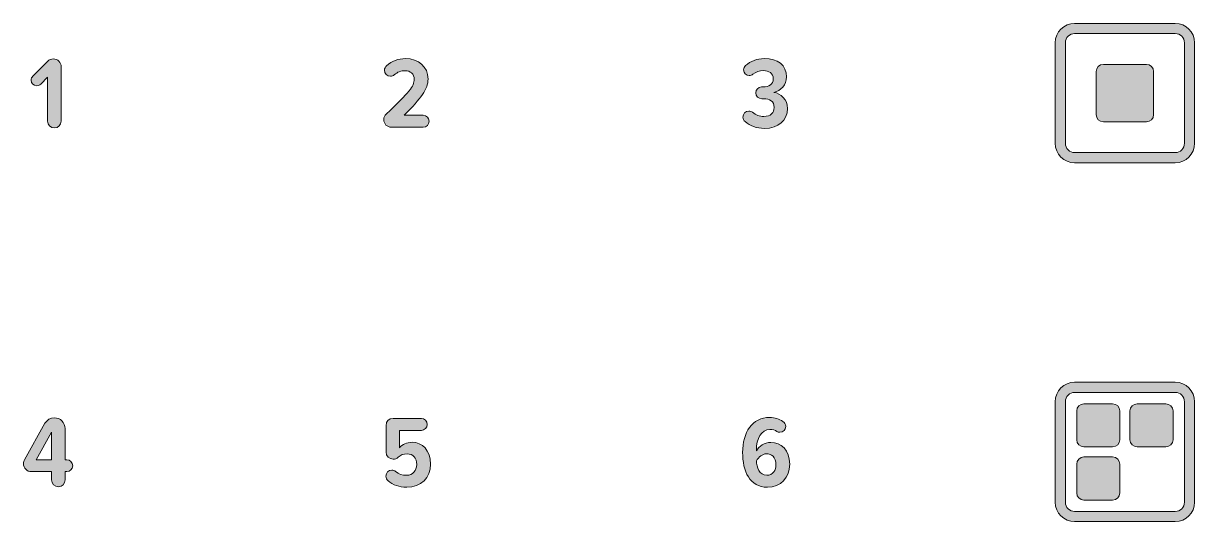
# Model space of a CAD drawing. Header units: millimetres. Extents: x -3.8 to 80, y -80 to 4.9.
# Drawn here: x -1.7 to 79.9, y -29.9 to 4.9 of the extents above; entities that cross this region are included whole.
import ezdxf

# ---------------------------------------------------------------- set-up
doc = ezdxf.new("R2010")
doc.units = ezdxf.units.MM
doc.header["$MEASUREMENT"] = 0
doc.layers.add('Layer 2', color=7, linetype='Continuous', lineweight=0)

# ---------------------------------------------------------------- blocks, each defined once
blk = doc.blocks.new('Block_0')
at = {"layer": 'Layer 2', "true_color": 0x231f20, "transparency": 33554687}
h = blk.add_hatch(color=250, dxfattribs=at)
h.dxf.hatch_style = 2
edge = h.paths.add_edge_path()
edge.add_spline(control_points=[(-0.039, -1.947), (-0.039, -1.947), (-0.039, 1.109), (-0.039, 1.109), (-0.039, 1.109), (-0.504, 0.629), (-0.504, 0.629), (-0.575, 0.551), (-0.667, 0.509), (-0.779, 0.509), (-0.998, 0.509), (-1.175, 0.685), (-1.175, 0.897), (-1.175, 1.01), (-1.125, 1.102), (-1.062, 1.172), (-1.062, 1.172), (-0.024, 2.217), (-0.024, 2.217), (0.074, 2.315), (0.215, 2.379), (0.364, 2.379), (0.667, 2.379), (0.914, 2.132), (0.914, 1.828), (0.914, 1.828), (0.914, -1.947), (0.914, -1.947), (0.914, -2.208), (0.702, -2.427), (0.441, -2.427), (0.173, -2.427), (-0.039, -2.208), (-0.039, -1.947)], knot_values=[0, 0, 0, 0, 1, 1, 1, 2, 2, 2, 3, 3, 3, 4, 4, 4, 5, 5, 5, 6, 6, 6, 7, 7, 7, 8, 8, 8, 9, 9, 9, 10, 10, 10, 11, 11, 11, 11], degree=3, periodic=0)
at = {"layer": 'Layer 2'}
blk.add_open_spline([(-0.039, -1.947), (-0.039, -1.947), (-0.039, 1.109), (-0.039, 1.109), (-0.039, 1.109), (-0.504, 0.629), (-0.504, 0.629), (-0.575, 0.551), (-0.667, 0.509), (-0.779, 0.509), (-0.998, 0.509), (-1.175, 0.685), (-1.175, 0.897), (-1.175, 1.01), (-1.125, 1.102), (-1.062, 1.172), (-1.062, 1.172), (-0.024, 2.217), (-0.024, 2.217), (0.074, 2.315), (0.215, 2.379), (0.364, 2.379), (0.667, 2.379), (0.914, 2.132), (0.914, 1.828), (0.914, 1.828), (0.914, -1.947), (0.914, -1.947), (0.914, -2.208), (0.702, -2.427), (0.441, -2.427), (0.173, -2.427), (-0.039, -2.208), (-0.039, -1.947)], degree=3, knots=[0, 0, 0, 0, 1, 1, 1, 2, 2, 2, 3, 3, 3, 4, 4, 4, 5, 5, 5, 6, 6, 6, 7, 7, 7, 8, 8, 8, 9, 9, 9, 10, 10, 10, 11, 11, 11, 11], dxfattribs=at)
blk = doc.blocks.new('Block_1')
at = {"layer": 'Layer 2', "true_color": 0x231f20, "transparency": 33554687}
h = blk.add_hatch(color=250, dxfattribs=at)
h.dxf.hatch_style = 2
edge = h.paths.add_edge_path()
edge.add_spline(control_points=[(23.381, -1.848), (23.381, -1.693), (23.451, -1.559), (23.557, -1.46), (25.173, 0.085), (25.505, 0.445), (25.505, 0.967), (25.505, 1.327), (25.23, 1.56), (24.877, 1.56), (24.581, 1.56), (24.334, 1.461), (24.108, 1.271), (24.037, 1.214), (23.945, 1.172), (23.847, 1.172), (23.621, 1.172), (23.43, 1.363), (23.43, 1.588), (23.43, 1.715), (23.494, 1.835), (23.578, 1.906), (23.945, 2.238), (24.39, 2.4), (24.898, 2.4), (25.802, 2.4), (26.465, 1.849), (26.465, 0.974), (26.465, 0.262), (25.992, -0.345), (24.806, -1.545), (24.806, -1.545), (26.126, -1.545), (26.126, -1.545), (26.352, -1.545), (26.542, -1.735), (26.542, -1.961), (26.542, -2.194), (26.352, -2.378), (26.126, -2.378), (26.126, -2.378), (23.91, -2.378), (23.91, -2.378), (23.621, -2.378), (23.381, -2.145), (23.381, -1.848)], knot_values=[0, 0, 0, 0, 1, 1, 1, 2, 2, 2, 3, 3, 3, 4, 4, 4, 5, 5, 5, 6, 6, 6, 7, 7, 7, 8, 8, 8, 9, 9, 9, 10, 10, 10, 11, 11, 11, 12, 12, 12, 13, 13, 13, 14, 14, 14, 15, 15, 15, 15], degree=3, periodic=0)
at = {"layer": 'Layer 2'}
blk.add_open_spline([(23.381, -1.848), (23.381, -1.693), (23.451, -1.559), (23.557, -1.46), (25.173, 0.085), (25.505, 0.445), (25.505, 0.967), (25.505, 1.327), (25.23, 1.56), (24.877, 1.56), (24.581, 1.56), (24.334, 1.461), (24.108, 1.271), (24.037, 1.214), (23.945, 1.172), (23.847, 1.172), (23.621, 1.172), (23.43, 1.363), (23.43, 1.588), (23.43, 1.715), (23.494, 1.835), (23.578, 1.906), (23.945, 2.238), (24.39, 2.4), (24.898, 2.4), (25.802, 2.4), (26.465, 1.849), (26.465, 0.974), (26.465, 0.262), (25.992, -0.345), (24.806, -1.545), (24.806, -1.545), (26.126, -1.545), (26.126, -1.545), (26.352, -1.545), (26.542, -1.735), (26.542, -1.961), (26.542, -2.194), (26.352, -2.378), (26.126, -2.378), (26.126, -2.378), (23.91, -2.378), (23.91, -2.378), (23.621, -2.378), (23.381, -2.145), (23.381, -1.848)], degree=3, knots=[0, 0, 0, 0, 1, 1, 1, 2, 2, 2, 3, 3, 3, 4, 4, 4, 5, 5, 5, 6, 6, 6, 7, 7, 7, 8, 8, 8, 9, 9, 9, 10, 10, 10, 11, 11, 11, 12, 12, 12, 13, 13, 13, 14, 14, 14, 15, 15, 15, 15], dxfattribs=at)
blk = doc.blocks.new('Block_2')
at = {"layer": 'Layer 2', "true_color": 0x231f20, "transparency": 33554687}
h = blk.add_hatch(color=250, dxfattribs=at)
h.dxf.hatch_style = 2
edge = h.paths.add_edge_path()
edge.add_spline(control_points=[(48.551, -1.99), (48.459, -1.912), (48.395, -1.799), (48.395, -1.672), (48.395, -1.439), (48.579, -1.249), (48.812, -1.249), (48.903, -1.249), (48.995, -1.284), (49.066, -1.34), (49.299, -1.531), (49.567, -1.63), (49.849, -1.63), (50.343, -1.63), (50.569, -1.368), (50.569, -1.001), (50.569, -0.564), (50.273, -0.395), (49.821, -0.395), (49.821, -0.395), (49.708, -0.395), (49.708, -0.395), (49.475, -0.395), (49.299, -0.211), (49.299, 0.015), (49.299, 0.233), (49.461, 0.424), (49.687, 0.424), (49.687, 0.424), (49.8, 0.424), (49.8, 0.424), (50.223, 0.424), (50.505, 0.615), (50.505, 0.982), (50.505, 1.377), (50.223, 1.567), (49.814, 1.567), (49.546, 1.567), (49.299, 1.476), (49.08, 1.306), (49.024, 1.257), (48.932, 1.221), (48.84, 1.221), (48.621, 1.221), (48.445, 1.398), (48.445, 1.617), (48.445, 1.737), (48.501, 1.842), (48.586, 1.913), (48.925, 2.224), (49.369, 2.4), (49.892, 2.4), (50.823, 2.4), (51.437, 1.955), (51.437, 1.123), (51.437, 0.586), (51.035, 0.149), (50.548, 0.05), (51.028, -0.02), (51.508, -0.444), (51.508, -1.079), (51.508, -1.898), (50.879, -2.462), (49.892, -2.462), (49.334, -2.462), (48.882, -2.272), (48.551, -1.99)], knot_values=[0, 0, 0, 0, 1, 1, 1, 2, 2, 2, 3, 3, 3, 4, 4, 4, 5, 5, 5, 6, 6, 6, 7, 7, 7, 8, 8, 8, 9, 9, 9, 10, 10, 10, 11, 11, 11, 12, 12, 12, 13, 13, 13, 14, 14, 14, 15, 15, 15, 16, 16, 16, 17, 17, 17, 18, 18, 18, 19, 19, 19, 20, 20, 20, 21, 21, 21, 22, 22, 22, 22], degree=3, periodic=0)
at = {"layer": 'Layer 2'}
blk.add_open_spline([(48.551, -1.99), (48.459, -1.912), (48.395, -1.799), (48.395, -1.672), (48.395, -1.439), (48.579, -1.249), (48.812, -1.249), (48.903, -1.249), (48.995, -1.284), (49.066, -1.34), (49.299, -1.531), (49.567, -1.63), (49.849, -1.63), (50.343, -1.63), (50.569, -1.368), (50.569, -1.001), (50.569, -0.564), (50.273, -0.395), (49.821, -0.395), (49.821, -0.395), (49.708, -0.395), (49.708, -0.395), (49.475, -0.395), (49.299, -0.211), (49.299, 0.015), (49.299, 0.233), (49.461, 0.424), (49.687, 0.424), (49.687, 0.424), (49.8, 0.424), (49.8, 0.424), (50.223, 0.424), (50.505, 0.615), (50.505, 0.982), (50.505, 1.377), (50.223, 1.567), (49.814, 1.567), (49.546, 1.567), (49.299, 1.476), (49.08, 1.306), (49.024, 1.257), (48.932, 1.221), (48.84, 1.221), (48.621, 1.221), (48.445, 1.398), (48.445, 1.617), (48.445, 1.737), (48.501, 1.842), (48.586, 1.913), (48.925, 2.224), (49.369, 2.4), (49.892, 2.4), (50.823, 2.4), (51.437, 1.955), (51.437, 1.123), (51.437, 0.586), (51.035, 0.149), (50.548, 0.05), (51.028, -0.02), (51.508, -0.444), (51.508, -1.079), (51.508, -1.898), (50.879, -2.462), (49.892, -2.462), (49.334, -2.462), (48.882, -2.272), (48.551, -1.99)], degree=3, knots=[0, 0, 0, 0, 1, 1, 1, 2, 2, 2, 3, 3, 3, 4, 4, 4, 5, 5, 5, 6, 6, 6, 7, 7, 7, 8, 8, 8, 9, 9, 9, 10, 10, 10, 11, 11, 11, 12, 12, 12, 13, 13, 13, 14, 14, 14, 15, 15, 15, 16, 16, 16, 17, 17, 17, 18, 18, 18, 19, 19, 19, 20, 20, 20, 21, 21, 21, 22, 22, 22, 22], dxfattribs=at)
blk = doc.blocks.new('Block_3')
at = {"layer": 'Layer 2', "true_color": 0x231f20, "transparency": 33554687}
h = blk.add_hatch(color=250, dxfattribs=at)
h.dxf.hatch_style = 2
edge = h.paths.add_edge_path()
edge.add_spline(control_points=[(0.247, -25.543), (0.247, -25.543), (0.247, -23.63), (0.247, -23.63), (0.247, -23.63), (-0.818, -25.543), (-0.818, -25.543), (-0.818, -25.543), (0.247, -25.543), (0.247, -25.543)], knot_values=[0, 0, 0, 0, 1, 1, 1, 2, 2, 2, 3, 3, 3, 3], degree=3, periodic=0)
edge = h.paths.add_edge_path()
edge.add_spline(control_points=[(1.722, -25.959), (1.722, -26.192), (1.524, -26.375), (1.299, -26.375), (1.299, -26.375), (1.193, -26.375), (1.193, -26.375), (1.193, -26.375), (1.193, -26.947), (1.193, -26.947), (1.193, -27.208), (0.981, -27.427), (0.72, -27.427), (0.459, -27.427), (0.247, -27.208), (0.247, -26.947), (0.247, -26.947), (0.247, -26.375), (0.247, -26.375), (0.247, -26.375), (-1.157, -26.375), (-1.157, -26.375), (-1.468, -26.375), (-1.715, -26.122), (-1.715, -25.811), (-1.715, -25.719), (-1.687, -25.62), (-1.644, -25.543), (-1.644, -25.543), (-0.212, -23.002), (-0.212, -23.002), (-0.085, -22.776), (0.162, -22.621), (0.438, -22.621), (0.854, -22.621), (1.193, -22.967), (1.193, -23.376), (1.193, -23.376), (1.193, -25.543), (1.193, -25.543), (1.193, -25.543), (1.299, -25.543), (1.299, -25.543), (1.524, -25.543), (1.722, -25.726), (1.722, -25.959)], knot_values=[0, 0, 0, 0, 1, 1, 1, 2, 2, 2, 3, 3, 3, 4, 4, 4, 5, 5, 5, 6, 6, 6, 7, 7, 7, 8, 8, 8, 9, 9, 9, 10, 10, 10, 11, 11, 11, 12, 12, 12, 13, 13, 13, 14, 14, 14, 15, 15, 15, 15], degree=3, periodic=0)
at = {"layer": 'Layer 2'}
for points, knots in [([(1.722, -25.959), (1.722, -26.192), (1.524, -26.375), (1.299, -26.375), (1.299, -26.375), (1.193, -26.375), (1.193, -26.375), (1.193, -26.375), (1.193, -26.947), (1.193, -26.947), (1.193, -27.208), (0.981, -27.427), (0.72, -27.427), (0.459, -27.427), (0.247, -27.208), (0.247, -26.947), (0.247, -26.947), (0.247, -26.375), (0.247, -26.375), (0.247, -26.375), (-1.157, -26.375), (-1.157, -26.375), (-1.468, -26.375), (-1.715, -26.122), (-1.715, -25.811), (-1.715, -25.719), (-1.687, -25.62), (-1.644, -25.543), (-1.644, -25.543), (-0.212, -23.002), (-0.212, -23.002), (-0.085, -22.776), (0.162, -22.621), (0.438, -22.621), (0.854, -22.621), (1.193, -22.967), (1.193, -23.376), (1.193, -23.376), (1.193, -25.543), (1.193, -25.543), (1.193, -25.543), (1.299, -25.543), (1.299, -25.543), (1.524, -25.543), (1.722, -25.726), (1.722, -25.959)], [0, 0, 0, 0, 1, 1, 1, 2, 2, 2, 3, 3, 3, 4, 4, 4, 5, 5, 5, 6, 6, 6, 7, 7, 7, 8, 8, 8, 9, 9, 9, 10, 10, 10, 11, 11, 11, 12, 12, 12, 13, 13, 13, 14, 14, 14, 15, 15, 15, 15]), ([(0.247, -25.543), (0.247, -25.543), (0.247, -23.63), (0.247, -23.63), (0.247, -23.63), (-0.818, -25.543), (-0.818, -25.543), (-0.818, -25.543), (0.247, -25.543), (0.247, -25.543)], [0, 0, 0, 0, 1, 1, 1, 2, 2, 2, 3, 3, 3, 3])]:
    blk.add_open_spline(points, degree=3, knots=knots, dxfattribs=at)
blk = doc.blocks.new('Block_4')
at = {"layer": 'Layer 2', "true_color": 0x231f20, "transparency": 33554687}
h = blk.add_hatch(color=250, dxfattribs=at)
h.dxf.hatch_style = 2
edge = h.paths.add_edge_path()
edge.add_spline(control_points=[(23.529, -26.686), (23.529, -26.453), (23.719, -26.27), (23.945, -26.27), (24.044, -26.27), (24.136, -26.305), (24.206, -26.362), (24.425, -26.538), (24.672, -26.63), (24.961, -26.63), (25.413, -26.63), (25.674, -26.284), (25.674, -25.882), (25.674, -25.416), (25.427, -25.134), (25.004, -25.134), (24.764, -25.134), (24.566, -25.204), (24.383, -25.373), (24.291, -25.458), (24.171, -25.507), (24.037, -25.507), (23.769, -25.507), (23.543, -25.282), (23.543, -25.013), (23.543, -25.013), (23.543, -23.172), (23.543, -23.172), (23.543, -22.847), (23.719, -22.671), (24.044, -22.671), (24.044, -22.671), (25.999, -22.671), (25.999, -22.671), (26.225, -22.671), (26.408, -22.854), (26.408, -23.08), (26.408, -23.306), (26.225, -23.496), (25.999, -23.496), (25.999, -23.496), (24.482, -23.496), (24.482, -23.496), (24.482, -23.496), (24.482, -24.71), (24.482, -24.71), (24.672, -24.491), (24.99, -24.329), (25.35, -24.329), (26.062, -24.329), (26.634, -24.879), (26.634, -25.853), (26.634, -26.806), (25.992, -27.462), (24.99, -27.462), (24.439, -27.462), (24.023, -27.307), (23.684, -27.004), (23.592, -26.933), (23.529, -26.813), (23.529, -26.686)], knot_values=[0, 0, 0, 0, 1, 1, 1, 2, 2, 2, 3, 3, 3, 4, 4, 4, 5, 5, 5, 6, 6, 6, 7, 7, 7, 8, 8, 8, 9, 9, 9, 10, 10, 10, 11, 11, 11, 12, 12, 12, 13, 13, 13, 14, 14, 14, 15, 15, 15, 16, 16, 16, 17, 17, 17, 18, 18, 18, 19, 19, 19, 20, 20, 20, 20], degree=3, periodic=0)
at = {"layer": 'Layer 2'}
blk.add_open_spline([(23.529, -26.686), (23.529, -26.453), (23.719, -26.27), (23.945, -26.27), (24.044, -26.27), (24.136, -26.305), (24.206, -26.362), (24.425, -26.538), (24.672, -26.63), (24.961, -26.63), (25.413, -26.63), (25.674, -26.284), (25.674, -25.882), (25.674, -25.416), (25.427, -25.134), (25.004, -25.134), (24.764, -25.134), (24.566, -25.204), (24.383, -25.373), (24.291, -25.458), (24.171, -25.507), (24.037, -25.507), (23.769, -25.507), (23.543, -25.282), (23.543, -25.013), (23.543, -25.013), (23.543, -23.172), (23.543, -23.172), (23.543, -22.847), (23.719, -22.671), (24.044, -22.671), (24.044, -22.671), (25.999, -22.671), (25.999, -22.671), (26.225, -22.671), (26.408, -22.854), (26.408, -23.08), (26.408, -23.306), (26.225, -23.496), (25.999, -23.496), (25.999, -23.496), (24.482, -23.496), (24.482, -23.496), (24.482, -23.496), (24.482, -24.71), (24.482, -24.71), (24.672, -24.491), (24.99, -24.329), (25.35, -24.329), (26.062, -24.329), (26.634, -24.879), (26.634, -25.853), (26.634, -26.806), (25.992, -27.462), (24.99, -27.462), (24.439, -27.462), (24.023, -27.307), (23.684, -27.004), (23.592, -26.933), (23.529, -26.813), (23.529, -26.686)], degree=3, knots=[0, 0, 0, 0, 1, 1, 1, 2, 2, 2, 3, 3, 3, 4, 4, 4, 5, 5, 5, 6, 6, 6, 7, 7, 7, 8, 8, 8, 9, 9, 9, 10, 10, 10, 11, 11, 11, 12, 12, 12, 13, 13, 13, 14, 14, 14, 15, 15, 15, 16, 16, 16, 17, 17, 17, 18, 18, 18, 19, 19, 19, 20, 20, 20, 20], dxfattribs=at)
blk = doc.blocks.new('Block_5')
at = {"layer": 'Layer 2', "true_color": 0x231f20, "transparency": 33554687}
h = blk.add_hatch(color=250, dxfattribs=at)
h.dxf.hatch_style = 2
edge = h.paths.add_edge_path()
edge.add_spline(control_points=[(50.039, -25.134), (49.736, -25.134), (49.496, -25.352), (49.334, -25.62), (49.369, -26.058), (49.531, -26.63), (50.061, -26.63), (50.491, -26.63), (50.696, -26.249), (50.696, -25.896), (50.696, -25.338), (50.378, -25.134), (50.039, -25.134)], knot_values=[0, 0, 0, 0, 1, 1, 1, 2, 2, 2, 3, 3, 3, 4, 4, 4, 4], degree=3, periodic=0)
edge = h.paths.add_edge_path()
edge.add_spline(control_points=[(50.258, -22.6), (50.611, -22.6), (50.922, -22.706), (51.183, -22.882), (51.295, -22.953), (51.38, -23.08), (51.38, -23.228), (51.38, -23.447), (51.197, -23.63), (50.971, -23.63), (50.893, -23.63), (50.823, -23.609), (50.766, -23.567), (50.625, -23.475), (50.47, -23.433), (50.272, -23.433), (49.687, -23.433), (49.334, -24.096), (49.334, -24.851), (49.334, -24.851), (49.334, -24.929), (49.334, -24.929), (49.51, -24.604), (49.891, -24.336), (50.336, -24.336), (51.042, -24.336), (51.655, -24.858), (51.655, -25.86), (51.655, -26.771), (51.034, -27.462), (50.11, -27.462), (48.861, -27.462), (48.374, -26.34), (48.374, -25.035), (48.374, -23.623), (49.044, -22.6), (50.258, -22.6)], knot_values=[0, 0, 0, 0, 1, 1, 1, 2, 2, 2, 3, 3, 3, 4, 4, 4, 5, 5, 5, 6, 6, 6, 7, 7, 7, 8, 8, 8, 9, 9, 9, 10, 10, 10, 11, 11, 11, 12, 12, 12, 12], degree=3, periodic=0)
at = {"layer": 'Layer 2'}
for points, knots in [([(50.258, -22.6), (50.611, -22.6), (50.922, -22.706), (51.183, -22.882), (51.295, -22.953), (51.38, -23.08), (51.38, -23.228), (51.38, -23.447), (51.197, -23.63), (50.971, -23.63), (50.893, -23.63), (50.823, -23.609), (50.766, -23.567), (50.625, -23.475), (50.47, -23.433), (50.272, -23.433), (49.687, -23.433), (49.334, -24.096), (49.334, -24.851), (49.334, -24.851), (49.334, -24.929), (49.334, -24.929), (49.51, -24.604), (49.891, -24.336), (50.336, -24.336), (51.042, -24.336), (51.655, -24.858), (51.655, -25.86), (51.655, -26.771), (51.034, -27.462), (50.11, -27.462), (48.861, -27.462), (48.374, -26.34), (48.374, -25.035), (48.374, -23.623), (49.044, -22.6), (50.258, -22.6)], [0, 0, 0, 0, 1, 1, 1, 2, 2, 2, 3, 3, 3, 4, 4, 4, 5, 5, 5, 6, 6, 6, 7, 7, 7, 8, 8, 8, 9, 9, 9, 10, 10, 10, 11, 11, 11, 12, 12, 12, 12]), ([(50.039, -25.134), (49.736, -25.134), (49.496, -25.352), (49.334, -25.62), (49.369, -26.058), (49.531, -26.63), (50.061, -26.63), (50.491, -26.63), (50.696, -26.249), (50.696, -25.896), (50.696, -25.338), (50.378, -25.134), (50.039, -25.134)], [0, 0, 0, 0, 1, 1, 1, 2, 2, 2, 3, 3, 3, 4, 4, 4, 4])]:
    blk.add_open_spline(points, degree=3, knots=knots, dxfattribs=at)

msp = doc.modelspace()

# ---------------------------------------------------------------- hatches: boundary and pattern name
at = {"layer": 'Layer 2', "true_color": 0x231f20, "transparency": 33554687}
h = msp.add_hatch(color=250, dxfattribs=at)
h.dxf.hatch_style = 2
edge = h.paths.add_edge_path()
edge.add_spline(control_points=[(70.853, 3.5), (70.853, 3.857), (71.143, 4.147), (71.5, 4.147), (71.5, 4.147), (78.5, 4.147), (78.5, 4.147), (78.857, 4.147), (79.147, 3.857), (79.147, 3.5), (79.147, 3.5), (79.147, -3.5), (79.147, -3.5), (79.147, -3.857), (78.857, -4.147), (78.5, -4.147), (78.5, -4.147), (71.5, -4.147), (71.5, -4.147), (71.143, -4.147), (70.853, -3.857), (70.853, -3.5), (70.853, -3.5), (70.853, 3.5), (70.853, 3.5)], knot_values=[0, 0, 0, 0, 1, 1, 1, 2, 2, 2, 3, 3, 3, 4, 4, 4, 5, 5, 5, 6, 6, 6, 7, 7, 7, 8, 8, 8, 8], degree=3, periodic=0)
edge = h.paths.add_edge_path()
edge.add_spline(control_points=[(71.5, -4.853), (71.5, -4.853), (78.5, -4.853), (78.5, -4.853), (79.246, -4.853), (79.853, -4.246), (79.853, -3.5), (79.853, -3.5), (79.853, 3.5), (79.853, 3.5), (79.853, 4.246), (79.246, 4.853), (78.5, 4.853), (78.5, 4.853), (71.5, 4.853), (71.5, 4.853), (70.754, 4.853), (70.147, 4.246), (70.147, 3.5), (70.147, 3.5), (70.147, -3.5), (70.147, -3.5), (70.147, -4.246), (70.754, -4.853), (71.5, -4.853)], knot_values=[0, 0, 0, 0, 1, 1, 1, 2, 2, 2, 3, 3, 3, 4, 4, 4, 5, 5, 5, 6, 6, 6, 7, 7, 7, 8, 8, 8, 8], degree=3, periodic=0)
h = msp.add_hatch(color=250, dxfattribs=at)
h.dxf.hatch_style = 2
edge = h.paths.add_edge_path()
edge.add_spline(control_points=[(73.5, -2), (73.5, -2), (76.5, -2), (76.5, -2), (76.776, -2), (77, -1.776), (77, -1.5), (77, -1.5), (77, 1.5), (77, 1.5), (77, 1.776), (76.776, 2), (76.5, 2), (76.5, 2), (73.5, 2), (73.5, 2), (73.224, 2), (73, 1.776), (73, 1.5), (73, 1.5), (73, -1.5), (73, -1.5), (73, -1.776), (73.224, -2), (73.5, -2)], knot_values=[0, 0, 0, 0, 1, 1, 1, 2, 2, 2, 3, 3, 3, 4, 4, 4, 5, 5, 5, 6, 6, 6, 7, 7, 7, 8, 8, 8, 8], degree=3, periodic=0)
h = msp.add_hatch(color=250, dxfattribs=at)
h.dxf.hatch_style = 2
edge = h.paths.add_edge_path()
edge.add_spline(control_points=[(79.147, -28.5), (79.147, -28.857), (78.857, -29.147), (78.5, -29.147), (78.5, -29.147), (71.5, -29.147), (71.5, -29.147), (71.143, -29.147), (70.853, -28.857), (70.853, -28.5), (70.853, -28.5), (70.853, -21.5), (70.853, -21.5), (70.853, -21.143), (71.143, -20.853), (71.5, -20.853), (71.5, -20.853), (78.5, -20.853), (78.5, -20.853), (78.857, -20.853), (79.147, -21.143), (79.147, -21.5), (79.147, -21.5), (79.147, -28.5), (79.147, -28.5)], knot_values=[0, 0, 0, 0, 1, 1, 1, 2, 2, 2, 3, 3, 3, 4, 4, 4, 5, 5, 5, 6, 6, 6, 7, 7, 7, 8, 8, 8, 8], degree=3, periodic=0)
edge = h.paths.add_edge_path()
edge.add_spline(control_points=[(78.5, -20.147), (78.5, -20.147), (71.5, -20.147), (71.5, -20.147), (70.754, -20.147), (70.147, -20.754), (70.147, -21.5), (70.147, -21.5), (70.147, -28.5), (70.147, -28.5), (70.147, -29.246), (70.754, -29.853), (71.5, -29.853), (71.5, -29.853), (78.5, -29.853), (78.5, -29.853), (79.246, -29.853), (79.853, -29.246), (79.853, -28.5), (79.853, -28.5), (79.853, -21.5), (79.853, -21.5), (79.853, -20.754), (79.246, -20.147), (78.5, -20.147)], knot_values=[0, 0, 0, 0, 1, 1, 1, 2, 2, 2, 3, 3, 3, 4, 4, 4, 5, 5, 5, 6, 6, 6, 7, 7, 7, 8, 8, 8, 8], degree=3, periodic=0)
h = msp.add_hatch(color=250, dxfattribs=at)
h.dxf.hatch_style = 2
edge = h.paths.add_edge_path()
edge.add_spline(control_points=[(74.147, -21.647), (74.147, -21.647), (72.147, -21.647), (72.147, -21.647), (71.871, -21.647), (71.647, -21.871), (71.647, -22.147), (71.647, -22.147), (71.647, -24.147), (71.647, -24.147), (71.647, -24.423), (71.871, -24.647), (72.147, -24.647), (72.147, -24.647), (74.147, -24.647), (74.147, -24.647), (74.423, -24.647), (74.647, -24.423), (74.647, -24.147), (74.647, -24.147), (74.647, -22.147), (74.647, -22.147), (74.647, -21.871), (74.423, -21.647), (74.147, -21.647)], knot_values=[0, 0, 0, 0, 1, 1, 1, 2, 2, 2, 3, 3, 3, 4, 4, 4, 5, 5, 5, 6, 6, 6, 7, 7, 7, 8, 8, 8, 8], degree=3, periodic=0)
h = msp.add_hatch(color=250, dxfattribs=at)
h.dxf.hatch_style = 2
edge = h.paths.add_edge_path()
edge.add_spline(control_points=[(77.853, -21.647), (77.853, -21.647), (75.853, -21.647), (75.853, -21.647), (75.577, -21.647), (75.353, -21.871), (75.353, -22.147), (75.353, -22.147), (75.353, -24.147), (75.353, -24.147), (75.353, -24.423), (75.577, -24.647), (75.853, -24.647), (75.853, -24.647), (77.853, -24.647), (77.853, -24.647), (78.129, -24.647), (78.353, -24.423), (78.353, -24.147), (78.353, -24.147), (78.353, -22.147), (78.353, -22.147), (78.353, -21.871), (78.129, -21.647), (77.853, -21.647)], knot_values=[0, 0, 0, 0, 1, 1, 1, 2, 2, 2, 3, 3, 3, 4, 4, 4, 5, 5, 5, 6, 6, 6, 7, 7, 7, 8, 8, 8, 8], degree=3, periodic=0)
h = msp.add_hatch(color=250, dxfattribs=at)
h.dxf.hatch_style = 2
edge = h.paths.add_edge_path()
edge.add_spline(control_points=[(74.147, -25.353), (74.147, -25.353), (72.147, -25.353), (72.147, -25.353), (71.871, -25.353), (71.647, -25.577), (71.647, -25.853), (71.647, -25.853), (71.647, -27.853), (71.647, -27.853), (71.647, -28.129), (71.871, -28.353), (72.147, -28.353), (72.147, -28.353), (74.147, -28.353), (74.147, -28.353), (74.423, -28.353), (74.647, -28.129), (74.647, -27.853), (74.647, -27.853), (74.647, -25.853), (74.647, -25.853), (74.647, -25.577), (74.423, -25.353), (74.147, -25.353)], knot_values=[0, 0, 0, 0, 1, 1, 1, 2, 2, 2, 3, 3, 3, 4, 4, 4, 5, 5, 5, 6, 6, 6, 7, 7, 7, 8, 8, 8, 8], degree=3, periodic=0)

# ---------------------------------------------------------------- linework, layer by layer
at = {"layer": 'Layer 2'}
for points in [[(71.5, -4.853), (71.5, -4.853), (78.5, -4.853), (78.5, -4.853), (79.246, -4.853), (79.853, -4.246), (79.853, -3.5), (79.853, -3.5), (79.853, 3.5), (79.853, 3.5), (79.853, 4.246), (79.246, 4.853), (78.5, 4.853), (78.5, 4.853), (71.5, 4.853), (71.5, 4.853), (70.754, 4.853), (70.147, 4.246), (70.147, 3.5), (70.147, 3.5), (70.147, -3.5), (70.147, -3.5), (70.147, -4.246), (70.754, -4.853), (71.5, -4.853)], [(70.853, 3.5), (70.853, 3.857), (71.143, 4.147), (71.5, 4.147), (71.5, 4.147), (78.5, 4.147), (78.5, 4.147), (78.857, 4.147), (79.147, 3.857), (79.147, 3.5), (79.147, 3.5), (79.147, -3.5), (79.147, -3.5), (79.147, -3.857), (78.857, -4.147), (78.5, -4.147), (78.5, -4.147), (71.5, -4.147), (71.5, -4.147), (71.143, -4.147), (70.853, -3.857), (70.853, -3.5), (70.853, -3.5), (70.853, 3.5), (70.853, 3.5)], [(73.5, -2), (73.5, -2), (76.5, -2), (76.5, -2), (76.776, -2), (77, -1.776), (77, -1.5), (77, -1.5), (77, 1.5), (77, 1.5), (77, 1.776), (76.776, 2), (76.5, 2), (76.5, 2), (73.5, 2), (73.5, 2), (73.224, 2), (73, 1.776), (73, 1.5), (73, 1.5), (73, -1.5), (73, -1.5), (73, -1.776), (73.224, -2), (73.5, -2)], [(78.5, -20.147), (78.5, -20.147), (71.5, -20.147), (71.5, -20.147), (70.754, -20.147), (70.147, -20.754), (70.147, -21.5), (70.147, -21.5), (70.147, -28.5), (70.147, -28.5), (70.147, -29.246), (70.754, -29.853), (71.5, -29.853), (71.5, -29.853), (78.5, -29.853), (78.5, -29.853), (79.246, -29.853), (79.853, -29.246), (79.853, -28.5), (79.853, -28.5), (79.853, -21.5), (79.853, -21.5), (79.853, -20.754), (79.246, -20.147), (78.5, -20.147)], [(79.147, -28.5), (79.147, -28.857), (78.857, -29.147), (78.5, -29.147), (78.5, -29.147), (71.5, -29.147), (71.5, -29.147), (71.143, -29.147), (70.853, -28.857), (70.853, -28.5), (70.853, -28.5), (70.853, -21.5), (70.853, -21.5), (70.853, -21.143), (71.143, -20.853), (71.5, -20.853), (71.5, -20.853), (78.5, -20.853), (78.5, -20.853), (78.857, -20.853), (79.147, -21.143), (79.147, -21.5), (79.147, -21.5), (79.147, -28.5), (79.147, -28.5)], [(74.147, -21.647), (74.147, -21.647), (72.147, -21.647), (72.147, -21.647), (71.871, -21.647), (71.647, -21.871), (71.647, -22.147), (71.647, -22.147), (71.647, -24.147), (71.647, -24.147), (71.647, -24.423), (71.871, -24.647), (72.147, -24.647), (72.147, -24.647), (74.147, -24.647), (74.147, -24.647), (74.423, -24.647), (74.647, -24.423), (74.647, -24.147), (74.647, -24.147), (74.647, -22.147), (74.647, -22.147), (74.647, -21.871), (74.423, -21.647), (74.147, -21.647)], [(77.853, -21.647), (77.853, -21.647), (75.853, -21.647), (75.853, -21.647), (75.577, -21.647), (75.353, -21.871), (75.353, -22.147), (75.353, -22.147), (75.353, -24.147), (75.353, -24.147), (75.353, -24.423), (75.577, -24.647), (75.853, -24.647), (75.853, -24.647), (77.853, -24.647), (77.853, -24.647), (78.129, -24.647), (78.353, -24.423), (78.353, -24.147), (78.353, -24.147), (78.353, -22.147), (78.353, -22.147), (78.353, -21.871), (78.129, -21.647), (77.853, -21.647)], [(74.147, -25.353), (74.147, -25.353), (72.147, -25.353), (72.147, -25.353), (71.871, -25.353), (71.647, -25.577), (71.647, -25.853), (71.647, -25.853), (71.647, -27.853), (71.647, -27.853), (71.647, -28.129), (71.871, -28.353), (72.147, -28.353), (72.147, -28.353), (74.147, -28.353), (74.147, -28.353), (74.423, -28.353), (74.647, -28.129), (74.647, -27.853), (74.647, -27.853), (74.647, -25.853), (74.647, -25.853), (74.647, -25.577), (74.423, -25.353), (74.147, -25.353)]]:
    msp.add_open_spline(points, degree=3, knots=[0, 0, 0, 0, 1, 1, 1, 2, 2, 2, 3, 3, 3, 4, 4, 4, 5, 5, 5, 6, 6, 6, 7, 7, 7, 8, 8, 8, 8], dxfattribs=at)

# ---------------------------------------------------------------- block references
for name in ['Block_0', 'Block_1', 'Block_2', 'Block_3', 'Block_4', 'Block_5']:
    msp.add_blockref(name, (0, 0), dxfattribs=at)

doc.saveas('drawing.dxf')
